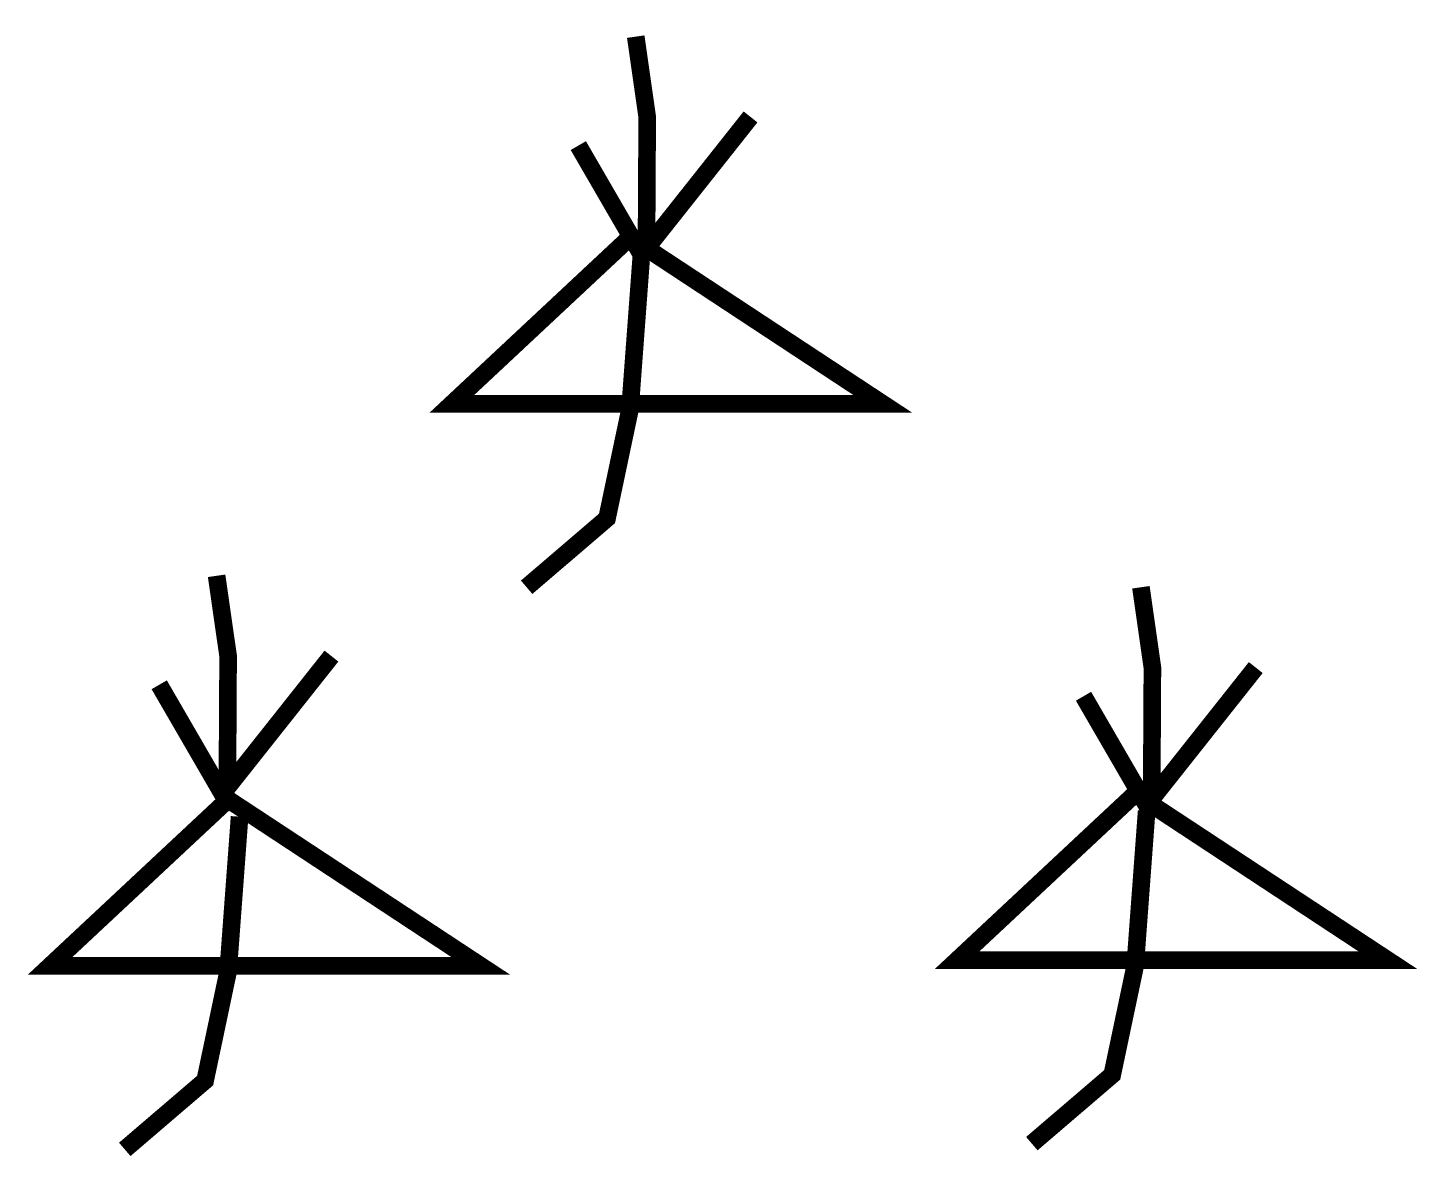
# Model space of a CAD drawing. Extents: x -0.1 to 7.78, y -0.05 to 6.36.
import ezdxf

# ---------------------------------------------------------------- set-up
doc = ezdxf.new("R2010")
doc.units = 0
doc.header["$MEASUREMENT"] = 0
doc.layers.get('0').update_dxf_attribs({"linetype": 'CONTINUOUS'})

msp = doc.modelspace()

# ---------------------------------------------------------------- linework, layer by layer
at = {"const_width": 0.1}
for points in [[(3.4127, 5.1093), (3.4168, 5.8539), (3.3516, 6.3092)], [(3.026, 5.6913), (3.3842, 5.0734), (4.0029, 5.8539)], [(3.3842, 5.0734), (3.3191, 4.1953), (3.1888, 3.5774), (2.7329, 3.1871)], [(1.0355, 2.0523), (1.0396, 2.7969), (0.9744, 3.2522)], [(6.2783, 1.9872), (6.2824, 2.7318), (6.2173, 3.1871)], [(0.6488, 2.6343), (1.007, 2.0163), (1.6257, 2.7969)], [(5.8916, 2.5692), (6.2498, 1.9513), (6.8686, 2.7318)], [(1.1047, 1.8863), (1.0396, 1.0082), (0.9093, 0.3903), (0.4534, 0)], [(6.2498, 1.9188), (6.1847, 1.0407), (6.0545, 0.4228), (5.5986, 0.0325)]]:
    msp.add_lwpolyline(points, dxfattribs=at)
for points in [[(3.3191, 5.171), (2.3096, 4.2278), (4.7519, 4.2278), (3.3191, 5.171)], [(6.1847, 2.0163), (5.1752, 1.0732), (7.6175, 1.0732), (6.1847, 2.0163)], [(1.0396, 1.9838), (0.0301, 1.0407), (2.4724, 1.0407), (1.0396, 1.9838)]]:
    msp.add_lwpolyline(points, close=True, dxfattribs=at)

doc.saveas('drawing.dxf')
